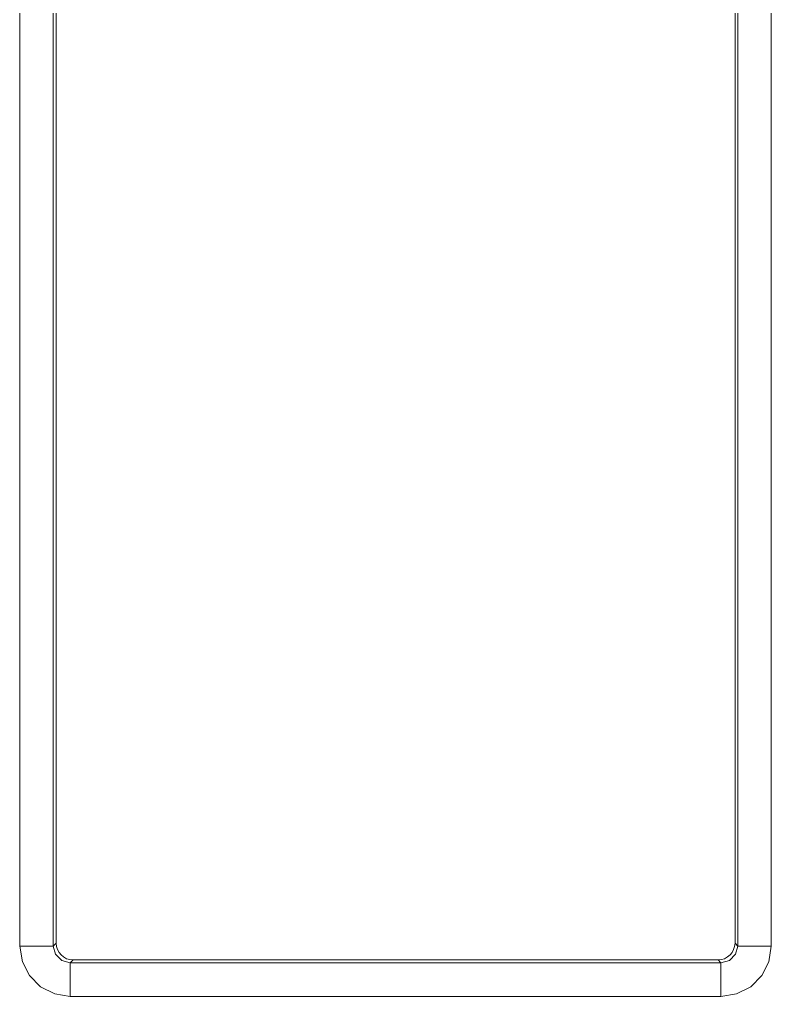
# Model space of a CAD drawing. Header units: millimetres. Extents: x 33157 to 59611, y -29750 to 1750.
# Drawn here: x 54917.36 to 54939.75, y -3163.3 to -3134.21 of the extents above; entities that cross this region are included whole.
import ezdxf

# ---------------------------------------------------------------- set-up
doc = ezdxf.new("R2010")
doc.units = ezdxf.units.MM
doc.layers.add('layer 1', color=7, linetype='Continuous', lineweight=18)

msp = doc.modelspace()

# ---------------------------------------------------------------- linework, layer by layer
at = {"layer": 'layer 1', "lineweight": 9}
for p, q in [((54917.363, -3106.962), (54917.363, -3161.802)), ((54918.364, -3106.962), (54918.364, -3161.802)), ((54918.452, -3107.05), (54918.452, -3161.714)), ((54938.669, -3107.05), (54938.669, -3161.714)), ((54938.748, -3106.962), (54938.748, -3161.802)), ((54939.749, -3106.962), (54939.749, -3161.802)), ((54918.864, -3162.302), (54918.864, -3163.302)), ((54938.247, -3162.302), (54938.247, -3163.302))]:
    msp.add_line(p, q, dxfattribs=at)
for points in [[(54917.363, -3161.802), (54917.363, -3161.802), (54918.364, -3161.802), (54918.364, -3161.802)], [(54918.452, -3161.714), (54918.452, -3161.714), (54918.364, -3161.802), (54918.364, -3161.802)], [(54938.669, -3161.714), (54938.669, -3161.714), (54938.748, -3161.802), (54938.748, -3161.802)], [(54939.749, -3161.802), (54939.749, -3161.802), (54938.748, -3161.802), (54938.748, -3161.802)], [(54938.247, -3162.302), (54938.247, -3162.302), (54918.864, -3162.302), (54918.864, -3162.302)], [(54918.952, -3162.214), (54918.952, -3162.214), (54918.864, -3162.302), (54918.864, -3162.302)], [(54938.168, -3162.214), (54938.168, -3162.214), (54918.952, -3162.214), (54918.952, -3162.214)], [(54938.168, -3162.214), (54938.168, -3162.214), (54938.247, -3162.302), (54938.247, -3162.302)], [(54938.247, -3163.302), (54938.247, -3163.302), (54918.864, -3163.302), (54918.864, -3163.302)]]:
    msp.add_open_spline(points, degree=3, dxfattribs=at)
for points, knots in [([(54917.363, -3161.802), (54917.363, -3161.802), (54917.442, -3162.267), (54917.442, -3162.267), (54917.442, -3162.267), (54917.653, -3162.679), (54917.653, -3162.679), (54917.653, -3162.679), (54917.987, -3163.013), (54917.987, -3163.013), (54917.987, -3163.013), (54918.408, -3163.223), (54918.408, -3163.223), (54918.408, -3163.223), (54918.864, -3163.302), (54918.864, -3163.302)], [0, 0, 0, 0, 152227.585052, 152227.585052, 152227.585052, 304455.170104, 304455.170104, 304455.170104, 456682.755156, 456682.755156, 456682.755156, 608910.340208, 608910.340208, 608910.340208, 761137.92526, 761137.92526, 761137.92526, 761137.92526]), ([(54918.364, -3161.802), (54918.364, -3161.802), (54918.434, -3162.047), (54918.434, -3162.047), (54918.434, -3162.047), (54918.619, -3162.232), (54918.619, -3162.232), (54918.619, -3162.232), (54918.864, -3162.302), (54918.864, -3162.302)], [0, 0, 0, 0, 162681.271238, 162681.271238, 162681.271238, 325362.542476, 325362.542476, 325362.542476, 488043.813714, 488043.813714, 488043.813714, 488043.813714]), ([(54918.452, -3161.714), (54918.452, -3161.714), (54918.46, -3161.81), (54918.46, -3161.81), (54918.46, -3161.81), (54918.487, -3161.907), (54918.487, -3161.907), (54918.487, -3161.907), (54918.54, -3161.995), (54918.54, -3161.995), (54918.54, -3161.995), (54918.601, -3162.065), (54918.601, -3162.065), (54918.601, -3162.065), (54918.671, -3162.126), (54918.671, -3162.126), (54918.671, -3162.126), (54918.759, -3162.179), (54918.759, -3162.179), (54918.759, -3162.179), (54918.856, -3162.205), (54918.856, -3162.205), (54918.856, -3162.205), (54918.952, -3162.214), (54918.952, -3162.214)], [0, 0, 0, 0, 146552.188286, 146552.188286, 146552.188286, 293104.376572, 293104.376572, 293104.376572, 439656.564859, 439656.564859, 439656.564859, 586208.753145, 586208.753145, 586208.753145, 732760.941431, 732760.941431, 732760.941431, 879313.129717, 879313.129717, 879313.129717, 1025865.318004, 1025865.318004, 1025865.318004, 1172417.50629, 1172417.50629, 1172417.50629, 1172417.50629]), ([(54938.168, -3162.214), (54938.168, -3162.214), (54938.265, -3162.205), (54938.265, -3162.205), (54938.265, -3162.205), (54938.353, -3162.179), (54938.353, -3162.179), (54938.353, -3162.179), (54938.441, -3162.126), (54938.441, -3162.126), (54938.441, -3162.126), (54938.52, -3162.065), (54938.52, -3162.065), (54938.52, -3162.065), (54938.581, -3161.995), (54938.581, -3161.995), (54938.581, -3161.995), (54938.625, -3161.907), (54938.625, -3161.907), (54938.625, -3161.907), (54938.651, -3161.81), (54938.651, -3161.81), (54938.651, -3161.81), (54938.669, -3161.714), (54938.669, -3161.714)], [0, 0, 0, 0, 146603.777742, 146603.777742, 146603.777742, 293207.555483, 293207.555483, 293207.555483, 439811.333225, 439811.333225, 439811.333225, 586415.110966, 586415.110966, 586415.110966, 733018.888708, 733018.888708, 733018.888708, 879622.666449, 879622.666449, 879622.666449, 1026226.444191, 1026226.444191, 1026226.444191, 1172830.221932, 1172830.221932, 1172830.221932, 1172830.221932]), ([(54938.247, -3163.302), (54938.247, -3163.302), (54938.713, -3163.223), (54938.713, -3163.223), (54938.713, -3163.223), (54939.134, -3163.013), (54939.134, -3163.013), (54939.134, -3163.013), (54939.468, -3162.679), (54939.468, -3162.679), (54939.468, -3162.679), (54939.678, -3162.267), (54939.678, -3162.267), (54939.678, -3162.267), (54939.749, -3161.802), (54939.749, -3161.802)], [0, 0, 0, 0, 152285.644584, 152285.644584, 152285.644584, 304571.289169, 304571.289169, 304571.289169, 456856.933753, 456856.933753, 456856.933753, 609142.578337, 609142.578337, 609142.578337, 761428.222922, 761428.222922, 761428.222922, 761428.222922]), ([(54938.247, -3162.302), (54938.247, -3162.302), (54938.502, -3162.232), (54938.502, -3162.232), (54938.502, -3162.232), (54938.686, -3162.047), (54938.686, -3162.047), (54938.686, -3162.047), (54938.748, -3161.802), (54938.748, -3161.802)], [0, 0, 0, 0, 162739.188498, 162739.188498, 162739.188498, 325478.376996, 325478.376996, 325478.376996, 488217.565494, 488217.565494, 488217.565494, 488217.565494])]:
    msp.add_open_spline(points, degree=3, knots=knots, dxfattribs=at)

doc.saveas('drawing.dxf')
